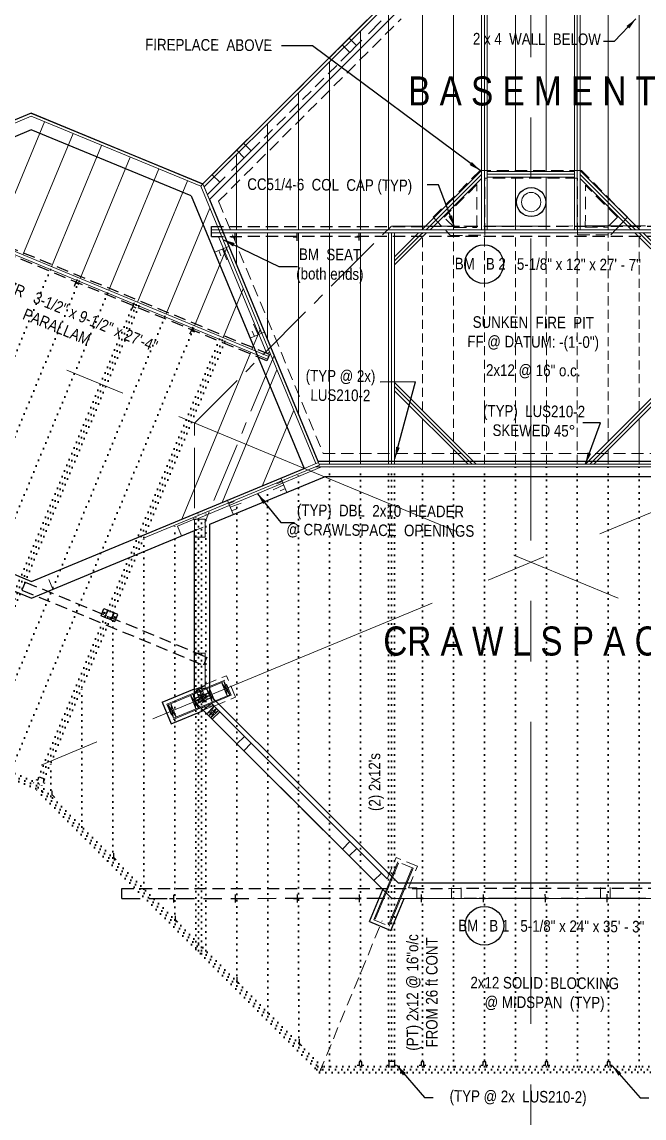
# Model space of a CAD drawing. Header units: inches. Extents: x 2775 to 35778, y 1675 to 10350.
# Drawn here: x 13106 to 13427, y 3369 to 3936 of the extents above; entities that cross this region are included whole.
import ezdxf

# ---------------------------------------------------------------- set-up
doc = ezdxf.new("R2010")
doc.units = ezdxf.units.IN
doc.header["$LTSCALE"] = 0.5
doc.header["$MEASUREMENT"] = 0
for name, pattern in [('CENTER', [2, 1.25, -0.25, 0.25, -0.25]), ('DOT2', [0.125, 0, -0.125]), ('HIDDEN', [0.375, 0.25, -0.125])]:
    doc.linetypes.add(name, pattern=pattern)
for name, color, linetype, lineweight in [('BEAMS TEXT', 3, 'CONTINUOUS', 20), ('FL JOISTS', 7, 'CONTINUOUS', 20), ('FLOOR BEAMS', 3, 'HIDDEN', 30), ('FOUNDATION', 7, 'CONTINUOUS', 30), ('FOUNDATION TEXT', 7, 'CONTINUOUS', 9), ('GRID', 1, 'CENTER', 20), ('INT WALLS', 4, 'HIDDEN', 9), ('LAYOUT', 6, 'CONTINUOUS', 9), ('PT LUMBER', 7, 'DOT2', 40), ('WALL FRAMING DETAIL', 7, 'CONTINUOUS', 20), ('WALLS', 4, 'HIDDEN', 9)]:
    doc.layers.add(name, color=color, linetype=linetype, lineweight=lineweight)
doc.layers.add('FL FRAMING STEEL', color=7, linetype='CONTINUOUS')
doc.layers.add('LLTEXT', color=7, linetype='CONTINUOUS')
doc.styles.add('ARCHENT', font='technical.ttf', dxfattribs={"height": 6})
doc.styles.add('ARCHENTLTD', font='technical.ttf', dxfattribs={"height": 6})
doc.dimstyles.new('ARCHENT', dxfattribs={"dimtxt": 6, "dimasz": 6, "dimexe": 9, "dimexo": 3, "dimgap": 1, "dimtad": 0, "dimtoh": 1, "dimdec": 3, "dimzin": 0, "dimdsep": 46, "dimlunit": 4, "dimtxsty": 'ARCHENTLTD', "dimcen": 6, "dimaunit": 1, "dimadec": 0, "dimazin": 0, "dimtfac": 1, "dimtdec": 3, "dimtofl": 0, "dimtmove": 0, "dimatfit": 3, "dimfxl": 1, "dimfrac": 2, "dimtolj": 1, "dimtzin": 0, "dimarcsym": 0})

msp = doc.modelspace()

# ---------------------------------------------------------------- linework, layer by layer
at = {"layer": 'BEAMS TEXT', "linetype": 'Continuous', "lineweight": 30, "ltscale": 75}
for centre in [(13344.3504, 3810.8927), (13344.5176, 3468.7398)]:
    msp.add_circle(centre, 10, dxfattribs=at)
at = {"layer": 'FL FRAMING STEEL', "color": 7, "lineweight": 30, "ltscale": 50}
for p, q in [((13215.6371, 3826.9922), (13215.639, 3824.9922)), ((13247.6371, 3827.0078), (13247.639, 3825.0078)), ((13279.6371, 3827.0367), (13279.639, 3825.0367)), ((13213.639, 3824.9902), (13215.639, 3824.9922)), ((13215.639, 3824.9922), (13215.641, 3822.9922)), ((13245.639, 3825.0059), (13247.639, 3825.0078)), ((13247.639, 3825.0078), (13247.641, 3823.0078)), ((13277.639, 3825.0348), (13279.639, 3825.0367)), ((13279.639, 3825.0367), (13279.641, 3823.0367)), ((13133.2835, 3801.1643), (13132.5181, 3799.3165)), ((13134.0489, 3803.0121), (13133.2835, 3801.1643)), ((13135.1313, 3800.3989), (13133.2835, 3801.1643)), ((13162.8072, 3788.9477), (13162.0417, 3787.1001)), ((13163.5728, 3790.7954), (13162.8072, 3788.9477)), ((13164.6549, 3788.1822), (13162.8072, 3788.9477)), ((13192.9964, 3776.458), (13192.2308, 3774.6104)), ((13193.762, 3778.3057), (13192.9964, 3776.458)), ((13194.8441, 3775.6924), (13192.9964, 3776.458)), ((13121.0957, 3538.5265), (13121.0946, 3536.5265)), ((13121.0946, 3536.5265), (13122.5081, 3535.1115)), ((13152.8082, 3506.1985), (13152.8071, 3504.1985)), ((13152.8071, 3504.1985), (13154.2206, 3502.7836)), ((13181.8062, 3482.8084), (13183.8062, 3482.8103)), ((13183.8043, 3484.8103), (13183.8062, 3482.8103)), ((13183.8062, 3482.8103), (13183.8082, 3480.8103)), ((13213.8062, 3482.824), (13215.8062, 3482.826)), ((13215.8043, 3484.826), (13215.8062, 3482.826)), ((13215.8062, 3482.826), (13215.8082, 3480.826)), ((13245.8062, 3482.8397), (13247.8062, 3482.8416)), ((13247.8043, 3484.8416), (13247.8062, 3482.8416)), ((13247.8062, 3482.8416), (13247.8082, 3480.8416)), ((13277.8062, 3482.8814), (13279.8062, 3482.8834)), ((13279.8043, 3484.8834), (13279.8062, 3482.8834)), ((13279.8062, 3482.8834), (13279.8082, 3480.8834)), ((13309.7988, 3482.9713), (13311.7988, 3482.9732)), ((13311.7968, 3484.9732), (13311.7988, 3482.9732)), ((13311.7988, 3482.9732), (13311.8007, 3480.9732)), ((13341.834, 3482.9776), (13343.834, 3482.9795)), ((13343.8321, 3484.9795), (13343.834, 3482.9795)), ((13343.834, 3482.9795), (13343.836, 3480.9795)), ((13373.834, 3482.9932), (13375.834, 3482.9952)), ((13375.8321, 3484.9952), (13375.834, 3482.9952)), ((13375.834, 3482.9952), (13375.836, 3480.9952)), ((13405.834, 3483.0089), (13407.834, 3483.0108)), ((13407.8321, 3485.0108), (13407.834, 3483.0108)), ((13407.834, 3483.0108), (13407.836, 3481.0108)), ((13184.794, 3473.9405), (13184.7894, 3471.9405)), ((13184.7894, 3471.9405), (13186.2004, 3470.5231)), ((13216.6172, 3442.0946), (13216.6126, 3440.0946)), ((13216.6126, 3440.0946), (13218.0237, 3438.6772)), ((13248.8179, 3410.083), (13248.8134, 3408.0831)), ((13248.8134, 3408.0831), (13250.2244, 3406.6656))]:
    msp.add_line(p, q, dxfattribs=at)
at = {"layer": 'FL FRAMING STEEL', "color": 5, "linetype": 'Continuous', "ltscale": 0.5}
for p, q in [((13146.4292, 3629.0396), (13147.9599, 3632.7351)), ((13148.3924, 3628.2264), (13146.4292, 3629.0396)), ((13147.9599, 3632.7351), (13149.9232, 3631.9219)), ((13148.3924, 3628.2264), (13149.9232, 3631.9219)), ((13151.626, 3626.887), (13148.3924, 3628.2264)), ((13149.9232, 3631.9219), (13153.1568, 3630.5825)), ((13153.1568, 3630.5825), (13151.626, 3626.887)), ((13155.12, 3629.7693), (13153.1568, 3630.5825)), ((13153.5893, 3626.0738), (13155.12, 3629.7693)), ((13151.626, 3626.887), (13153.5893, 3626.0738))]:
    msp.add_line(p, q, dxfattribs=at)
at = {"layer": 'FL FRAMING STEEL', "color": 5, "linetype": 'HIDDEN', "ltscale": 0.125}
for p, q in [((13148.6234, 3628.1307), (13150.1542, 3631.8263)), ((13152.9258, 3630.6782), (13151.3951, 3626.9827))]:
    msp.add_line(p, q, dxfattribs=at)
at = {"layer": 'FL FRAMING STEEL', "color": 7, "linetype": 'Continuous', "lineweight": 30, "ltscale": 0.5}
for p, q in [((13112.8139, 3544.3594), (13113.7371, 3543.9751)), ((13113.7371, 3543.9751), (13114.5007, 3545.8236)), ((13114.5007, 3545.8236), (13117.2734, 3544.6783)), ((13117.2734, 3544.6783), (13116.5099, 3542.8298)), ((13116.5099, 3542.8298), (13117.4341, 3542.448)), ((13279.7739, 3396.4226), (13278.7739, 3396.4226)), ((13279.7739, 3398.4226), (13279.7739, 3396.4226)), ((13281.2739, 3398.4226), (13279.7739, 3398.4226)), ((13281.2739, 3396.4226), (13281.2739, 3398.4226)), ((13282.2739, 3396.4226), (13281.2739, 3396.4226)), ((13295.1634, 3396.5476), (13294.1634, 3396.5476)), ((13295.1634, 3398.5476), (13295.1634, 3396.5476)), ((13298.1634, 3398.5476), (13295.1634, 3398.5476)), ((13298.1634, 3396.5476), (13298.1634, 3398.5476)), ((13299.1634, 3396.5503), (13298.1634, 3396.5476)), ((13311.7739, 3396.4226), (13310.7739, 3396.4226)), ((13311.7739, 3398.4226), (13311.7739, 3396.4226)), ((13313.2739, 3398.4226), (13311.7739, 3398.4226)), ((13313.2739, 3396.4226), (13313.2739, 3398.4226)), ((13314.2739, 3396.4226), (13313.2739, 3396.4226)), ((13343.7324, 3396.4226), (13342.7324, 3396.4226)), ((13343.7324, 3398.4226), (13343.7324, 3396.4226)), ((13345.2324, 3398.4226), (13343.7324, 3398.4226)), ((13345.2324, 3396.4226), (13345.2324, 3398.4226)), ((13346.2324, 3396.4226), (13345.2324, 3396.4226)), ((13375.8685, 3396.4226), (13374.8685, 3396.4226)), ((13375.8685, 3398.4226), (13375.8685, 3396.4226)), ((13377.3685, 3398.4226), (13375.8685, 3398.4226)), ((13377.3685, 3396.4226), (13377.3685, 3398.4226)), ((13378.3685, 3396.4226), (13377.3685, 3396.4226)), ((13407.9915, 3396.4304), (13406.9915, 3396.4304)), ((13407.9915, 3398.4304), (13407.9915, 3396.4304)), ((13409.4915, 3398.4304), (13407.9915, 3398.4304)), ((13409.4915, 3396.4304), (13409.4915, 3398.4304)), ((13410.4915, 3396.4304), (13409.4915, 3396.4304))]:
    msp.add_line(p, q, dxfattribs=at)
at = {"layer": 'FL FRAMING STEEL', "color": 5, "linetype": 'Continuous', "ltscale": 0.5}
for centre in [(13148.1198, 3630.508), (13153.4185, 3628.2731)]:
    msp.add_circle(centre, 0.375, dxfattribs=at)
at = {"layer": 'FL JOISTS', "ltscale": 50}
for p, q in [((12512.2186, 4059.4328), (13232.5183, 3761.7929)), ((12512.7899, 4060.8197), (13233.0911, 3763.1792)), ((13312.2376, 3828.5571), (13343.0132, 3859.3528)), ((13314.3582, 3828.5571), (13343.0134, 3857.231)), ((13316.4789, 3828.5571), (13343.0137, 3855.1092)), ((13346.0133, 3858.8295), (13391.0133, 3858.834)), ((13346.0134, 3857.3295), (13391.0134, 3857.334)), ((13346.0136, 3855.8295), (13391.0136, 3855.834)), ((13420.5477, 3828.5571), (13394.0129, 3855.1092)), ((13422.6684, 3828.5571), (13394.0131, 3857.231)), ((13424.789, 3828.5571), (13394.0133, 3859.3528)), ((13197.9401, 3851.1675), (13257.406, 3707.7333)), ((13199.0875, 3852.3167), (13202.4031, 3844.3193)), ((13203.5439, 3828.5571), (13533.69, 3828.5571)), ((13203.5439, 3827.0571), (13533.69, 3827.0571)), ((13208.6614, 3825.3072), (13207.301, 3824.6719)), ((13207.3257, 3824.6834), (13232.1874, 3764.6448)), ((13233.5479, 3765.2801), (13232.1874, 3764.6448)), ((13258.504, 3709.0016), (13259.3662, 3706.9219)), ((13193.9018, 3679.7937), (13194.4815, 3678.4102))]:
    msp.add_line(p, q, dxfattribs=at)
at = {"layer": 'FL JOISTS', "ltscale": 25}
for p, q in [((13199.7092, 3850.8172), (13297.1253, 3948.2033)), ((13117.1737, 3884.5089), (13091.2861, 3821.7755)), ((13110.3517, 3887.325), (13197.9386, 3851.1682)), ((13131.963, 3878.4036), (13106.0734, 3815.6651)), ((13146.7524, 3872.2984), (13120.8606, 3809.5548)), ((13161.5418, 3866.1932), (13135.6479, 3803.4444)), ((13176.3312, 3860.0879), (13150.4352, 3797.3341)), ((13191.1206, 3853.9827), (13165.2225, 3791.2237)), ((13202.6147, 3839.8921), (13180.0098, 3785.1133)), ((13211.2893, 3818.9687), (13194.797, 3779.003)), ((13219.9638, 3798.0454), (13209.5843, 3772.8926)), ((13228.6384, 3777.122), (13224.3716, 3766.7823)), ((13223.7994, 3765.3957), (13188.1637, 3679.0395)), ((13237.3129, 3756.1986), (13209.0429, 3687.6918)), ((13245.9875, 3735.2753), (13229.9221, 3696.3441)), ((13440.6178, 3482.9751), (13296.6177, 3482.9))]:
    msp.add_line(p, q, dxfattribs=at)
at = {"layer": 'FL JOISTS', "linetype": 'Continuous', "ltscale": 250}
for p, q in [((13295.0163, 3828.5571), (13295.0044, 3947.5825)), ((13312.5163, 3828.5571), (13312.5044, 3948.1919)), ((13328.5163, 3828.5571), (13328.5044, 3948.1935)), ((13343.0163, 3828.5571), (13343.0044, 3948.1949)), ((13344.5163, 3828.5571), (13344.5044, 3948.1951)), ((13346.0163, 3828.5571), (13346.0044, 3948.1952)), ((13360.5133, 3858.831), (13360.5044, 3948.1967)), ((13376.5133, 3858.8326), (13376.5044, 3948.195)), ((13391.0163, 3828.5571), (13391.0044, 3948.1965)), ((13392.5163, 3828.5571), (13392.5044, 3948.1966)), ((13394.0163, 3828.5571), (13394.0044, 3948.1968)), ((13424.5163, 3828.5571), (13424.5044, 3948.1998)), ((13280.5163, 3828.5571), (13280.506, 3931.5891)), ((13264.5163, 3828.5571), (13264.5076, 3915.5957)), ((13248.5163, 3828.5571), (13248.5092, 3899.6022)), ((13232.5163, 3828.5571), (13232.5108, 3883.6087)), ((13216.5163, 3828.5571), (13216.5124, 3867.6152)), ((13360.5163, 3828.5571), (13360.5136, 3855.831)), ((13376.5163, 3828.5571), (13376.5136, 3855.8326)), ((13216.5181, 3810.2732), (13216.5165, 3827.0571)), ((13232.522, 3771.6712), (13232.5165, 3827.0571)), ((13248.5259, 3733.0693), (13248.5165, 3827.0571)), ((13264.5284, 3707.4816), (13264.5165, 3827.0571)), ((13280.5284, 3707.4832), (13280.5165, 3827.0571)), ((13295.0284, 3707.4847), (13295.0165, 3827.0571)), ((13312.5284, 3707.4864), (13312.5261, 3730.9673)), ((13424.5284, 3707.4976), (13424.5261, 3731.0149)), ((13328.5284, 3707.488), (13328.5277, 3714.9762))]:
    msp.add_line(p, q, dxfattribs=at)
at = {"layer": 'FL JOISTS', "linetype": 'Continuous', "lineweight": 5, "ltscale": 250}
for p, q in [((13408.5163, 3828.5571), (13408.5044, 3948.1982)), ((13408.5284, 3707.496), (13408.5277, 3715.0061))]:
    msp.add_line(p, q, dxfattribs=at)
at = {"layer": 'FL JOISTS', "ltscale": 75}
for p, q in [((13110.3517, 3887.325), (13092.1299, 3879.7717)), ((13199.0875, 3852.3167), (13197.9386, 3851.1682)), ((13251.4381, 3705.2603), (13258.7917, 3708.3076)), ((13168.4336, 3669.2397), (13259.3662, 3706.9219)), ((13260.4008, 3705.9837), (13194.4815, 3678.4102))]:
    msp.add_line(p, q, dxfattribs=at)
at = {"layer": 'FL JOISTS', "color": 7, "lineweight": 20, "ltscale": 50}
for p, q in [((13296.5807, 3827.0571), (13296.5926, 3707.4848)), ((13298.0807, 3827.0571), (13298.0926, 3707.485))]:
    msp.add_line(p, q, dxfattribs=at)
at = {"layer": 'FL JOISTS', "color": 7, "linetype": 'Continuous', "lineweight": 9}
for p, q in [((13310.4109, 3827.0571), (13298.0819, 3814.7201)), ((13312.5315, 3827.0571), (13298.0821, 3812.5983)), ((13314.6522, 3827.0571), (13298.0823, 3810.4765)), ((13422.3292, 3827.0571), (13438.899, 3810.4765)), ((13424.4498, 3827.0571), (13438.8992, 3812.5983)), ((13426.5704, 3827.0571), (13438.8994, 3814.7201))]:
    msp.add_line(p, q, dxfattribs=at)
at = {"layer": 'FL JOISTS', "linetype": 'HIDDEN', "ltscale": 37.5}
for p, q in [((13312.5256, 3735.209), (13312.5165, 3827.0571)), ((13328.5272, 3719.2178), (13328.5165, 3827.0571)), ((13344.5284, 3707.4896), (13344.5165, 3827.0571)), ((13360.5284, 3707.4912), (13360.5165, 3827.0571)), ((13376.5284, 3707.4928), (13376.5165, 3827.0571)), ((13392.5284, 3707.4944), (13392.5165, 3827.0571)), ((13424.5256, 3735.2585), (13424.5165, 3827.0571))]:
    msp.add_line(p, q, dxfattribs=at)
at = {"layer": 'FL JOISTS', "linetype": 'HIDDEN', "lineweight": 5, "ltscale": 37.5}
msp.add_line((13408.5272, 3719.2497), (13408.5165, 3827.0571), dxfattribs=at)
at = {"layer": 'FL JOISTS', "color": 7, "linetype": 'Continuous', "lineweight": 20}
for p, q in [((13340.3089, 3707.4892), (13298.0884, 3749.6822)), ((13338.1871, 3707.489), (13298.0886, 3747.5614)), ((13396.7989, 3707.4948), (13439.0884, 3749.8119)), ((13398.9197, 3707.495), (13439.0886, 3747.6901)), ((13336.0653, 3707.4888), (13298.0888, 3745.4405)), ((13401.0406, 3707.4953), (13439.0888, 3745.5683))]:
    msp.add_line(p, q, dxfattribs=at)
at = {"layer": 'FL JOISTS', "color": 7, "lineweight": 20, "ltscale": 75}
for p, q in [((13259.1344, 3707.4811), (13477.7024, 3707.5029)), ((13257.0953, 3705.9809), (13480.2126, 3706.0032))]:
    msp.add_line(p, q, dxfattribs=at)
at = {"layer": 'FL JOISTS', "color": 7, "linetype": 'HIDDEN', "lineweight": 9, "ltscale": 50}
msp.add_line((13259.3236, 3392.9406), (13291.7284, 3471.3056), dxfattribs=at)
at = {"layer": 'FLOOR BEAMS', "ltscale": 50}
for p, q in [((13233.4754, 3764.1126), (12930.2322, 3889.4183)), ((13232.1341, 3760.8595), (12928.8855, 3886.1664)), ((13203.5426, 3830.3696), (13533.6887, 3830.5309)), ((13203.5451, 3825.2446), (13533.6912, 3825.4059)), ((13233.4754, 3764.1126), (13232.1341, 3760.8595)), ((13107.3096, 3646.4776), (13105.589, 3642.3195)), ((13107.3096, 3646.4776), (13201.0931, 3607.6601)), ((13105.5886, 3642.3197), (13199.3726, 3603.502)), ((13201.0971, 3607.6698), (13199.3726, 3603.502)), ((13157.2167, 3488.0065), (13580.2152, 3488.2132)), ((13157.2192, 3482.8815), (13157.2167, 3488.0065))]:
    msp.add_line(p, q, dxfattribs=at)
at = {"layer": 'FLOOR BEAMS', "ltscale": 75}
for p, q in [((13203.5451, 3825.2446), (13203.5426, 3830.3696)), ((13157.2192, 3482.8815), (13296.7172, 3482.9496))]:
    msp.add_line(p, q, dxfattribs=at)
at = {"layer": 'FLOOR BEAMS', "linetype": 'Continuous', "ltscale": 50}
msp.add_line((13235.8533, 3763.636), (13235.8533, 3763.636), dxfattribs=at)
at = {"layer": 'FLOOR BEAMS', "color": 4, "lineweight": 9, "ltscale": 50}
msp.add_line((13296.5283, 3709.0185), (13440.5283, 3709.0654), dxfattribs=at)
at = {"layer": 'FOUNDATION', "ltscale": 75}
for p, q in [((13291.8319, 3945.0325), (13199.0875, 3852.3167)), ((13110.35, 3888.9481), (13092.1287, 3881.395)), ((13199.0894, 3852.3154), (13110.35, 3888.9481)), ((13110.4248, 3880.259), (13092.2071, 3872.7074)), ((13192.9669, 3846.188), (13110.4248, 3880.259)), ((13258.5125, 3708.981), (13478.3237, 3709.003)), ((13110.4482, 3646.8344), (13251.4148, 3705.2506)), ((13202.698, 3676.4027), (13261.8556, 3700.9175)), ((13261.9702, 3700.9814), (13475.2951, 3701.0027)), ((13027.834, 3680.9259), (13110.4482, 3646.8344)), ((13021.7146, 3674.7968), (13110.4546, 3638.1773)), ((13110.4546, 3638.1773), (13194.6996, 3673.0882)), ((13202.7412, 3587.993), (13299.9275, 3490.9016)), ((13197.9974, 3581.4241), (13292.0352, 3487.478)), ((13299.9275, 3490.9016), (13437.3001, 3490.9687)), ((13303.0481, 3482.9031), (13434.0324, 3482.9671))]:
    msp.add_line(p, q, dxfattribs=at)
at = {"layer": 'FOUNDATION', "ltscale": 25}
for p, q in [((13202.4031, 3844.3193), (13299.8168, 3941.703)), ((13110.3511, 3888.9481), (13199.0875, 3852.3167))]:
    msp.add_line(p, q, dxfattribs=at)
at = {"layer": 'FOUNDATION', "ltscale": 50}
for p, q in [((13192.9681, 3846.188), (13251.4012, 3705.2449)), ((13202.4031, 3844.3193), (13258.504, 3709.0016)), ((13202.7412, 3587.993), (13202.698, 3676.4027)), ((13194.7405, 3589.2751), (13194.6996, 3673.0882)), ((13178.111, 3584.278), (13194.7397, 3591.1691)), ((13178.111, 3584.278), (13182.7092, 3573.1939)), ((13182.7092, 3573.1939), (13199.3378, 3580.085)), ((13285.1413, 3470.8525), (13292.0217, 3487.4856)), ((13296.2317, 3466.2697), (13303.1121, 3482.9028)), ((13285.1413, 3470.8525), (13296.2317, 3466.2697))]:
    msp.add_line(p, q, dxfattribs=at)
at = {"layer": 'FOUNDATION', "linetype": 'Continuous', "lineweight": 9, "ltscale": 1.5}
for p, q in [((13205.0402, 3817.0137), (13212.4303, 3820.0775)), ((13223.4231, 3772.6733), (13230.8132, 3775.7371))]:
    msp.add_line(p, q, dxfattribs=at)
at = {"layer": 'FOUNDATION', "lineweight": 9, "ltscale": 75}
for p, q in [((13207.2951, 3817.9996), (13208.4028, 3815.2116)), ((13209.1537, 3818.7381), (13211.3692, 3813.1621)), ((13211.0124, 3819.4766), (13212.1201, 3816.6886)), ((13225.7312, 3773.5322), (13224.5199, 3776.2768)), ((13227.5609, 3774.3398), (13225.1382, 3779.8289)), ((13229.3907, 3775.1474), (13228.1793, 3777.892)), ((13240.9132, 3696.6808), (13235.4634, 3694.1711)), ((13240.0767, 3698.4975), (13237.3517, 3697.2426)), ((13239.3852, 3700.2512), (13242.4311, 3692.8537)), ((13241.7498, 3694.8642), (13239.0249, 3693.6093)), ((13211.6548, 3688.9196), (13214.7007, 3681.5222)), ((13212.488, 3687.0982), (13215.304, 3688.1328)), ((13213.1777, 3685.2209), (13218.8097, 3687.29)), ((13213.8674, 3683.3436), (13216.6834, 3684.3782))]:
    msp.add_line(p, q, dxfattribs=at)
at = {"layer": 'GRID', "ltscale": 25}
msp.add_line((13199.0875, 3852.3167), (13296.5042, 3949.7034), dxfattribs=at)
at = {"layer": 'GRID', "ltscale": 50}
for p, q in [((13110.3511, 3888.9481), (13021.6668, 3852.1865)), ((13199.0875, 3852.3167), (13110.3511, 3888.9481)), ((13199.0875, 3852.3167), (13235.8533, 3763.636)), ((13194.6724, 3728.6714), (13296.4478, 3830.5529)), ((13296.4478, 3830.5529), (13440.4478, 3830.6233)), ((13235.8533, 3763.636), (13199.1384, 3674.9323)), ((13194.7428, 3584.6754), (13194.6724, 3728.6714)), ((13110.4546, 3638.1773), (13021.7151, 3674.7978)), ((13199.1384, 3674.9323), (13110.4546, 3638.1773)), ((13296.6177, 3482.9), (13194.7428, 3584.6754)), ((13296.6177, 3482.9), (13440.6178, 3482.9751))]:
    msp.add_line(p, q, dxfattribs=at)
at = {"layer": 'INT WALLS', "ltscale": 50}
for p, q in [((13340.67, 3829.8293), (13340.6838, 3852.0705)), ((13329.0835, 3829.7985), (13340.67, 3829.8293))]:
    msp.add_line(p, q, dxfattribs=at)
at = {"layer": 'INT WALLS', "linetype": 'Continuous'}
msp.add_line((13418.3756, 3835.1852), (13409.7618, 3826.0128), dxfattribs=at)
at = {"layer": 'LAYOUT', "color": 6, "linetype": 'CENTER', "lineweight": 5, "ltscale": 250}
for p, q in [((10876.8306, 4688.7524), (13368.5656, 3656.7467)), ((13368.6073, 2917.9659), (13368.4787, 4204.7234)), ((14472.2755, 4114.1577), (12862.1748, 3446.8403)), ((13875.5477, 3446.8403), (13368.5335, 3656.76))]:
    msp.add_line(p, q, dxfattribs=at)
at = {"layer": 'PT LUMBER', "ltscale": 50}
for p, q in [((13120.2885, 3808.1682), (13025.7103, 3578.9766)), ((13135.0757, 3802.0578), (13040.494, 3572.8575)), ((13149.863, 3795.9475), (13055.2777, 3566.7385)), ((13163.264, 3790.41), (13068.6748, 3561.1916)), ((13164.6503, 3789.8371), (13070.0614, 3560.6194)), ((13166.0366, 3789.2643), (13071.4479, 3560.0472)), ((13179.4376, 3783.7268), (13084.8451, 3554.5004)), ((13194.2249, 3777.6164), (13099.6287, 3548.3813)), ((13207.6258, 3772.0789), (13113.0323, 3542.8502)), ((13209.0121, 3771.5061), (13114.4189, 3542.278)), ((13210.3985, 3770.9332), (13115.4704, 3540.8938)), ((13248.5584, 3407.9359), (13248.5289, 3702.431)), ((13264.5596, 3395.8968), (13264.5286, 3705.9816)), ((13280.5596, 3395.8984), (13280.5286, 3705.9832)), ((13295.0596, 3395.8998), (13295.0286, 3705.9847)), ((13296.5596, 3395.9), (13296.5286, 3705.9848)), ((13298.0596, 3395.9001), (13298.0286, 3705.985)), ((13312.5596, 3395.9078), (13312.5286, 3705.9864)), ((13328.5596, 3395.9156), (13328.5286, 3705.988)), ((13344.5596, 3395.9234), (13344.5286, 3705.9896)), ((13360.5596, 3395.9312), (13360.5286, 3705.9912)), ((13376.5596, 3395.9391), (13376.5286, 3705.9928)), ((13392.5596, 3395.9469), (13392.5286, 3705.9944)), ((13408.5596, 3395.9547), (13408.5286, 3705.996)), ((13424.5596, 3395.9625), (13424.5286, 3705.9976)), ((13232.5568, 3423.9219), (13232.5296, 3695.8009)), ((13113.8801, 3542.4826), (12769.8736, 3684.8334)), ((13216.5552, 3439.9078), (13216.5302, 3689.1708)), ((13115.8054, 3538.4389), (12767.3607, 3682.6035)), ((13113.0309, 3541.2107), (12768.5165, 3683.9155)), ((13195.3712, 3457.3904), (13195.3488, 3681.9171)), ((13196.8714, 3455.8917), (13196.8487, 3682.5386)), ((13198.3715, 3454.393), (13198.3487, 3683.1602)), ((13200.5536, 3455.8938), (13200.5309, 3682.5407)), ((13184.552, 3471.8798), (13184.5316, 3675.9107)), ((13168.5504, 3487.8657), (13168.5322, 3669.4786)), ((13152.5488, 3503.8517), (13152.5361, 3630.7152)), ((13136.5472, 3519.8377), (13136.54, 3591.9517)), ((13120.5456, 3535.8236), (13120.5438, 3553.1882)), ((13260.0031, 3394.3821), (13110.2564, 3543.9825)), ((13259.3825, 3392.8818), (13112.1817, 3539.9388)), ((13260.6236, 3395.8824), (13113.8801, 3542.4826)), ((13258.5023, 3395.8814), (13478.8207, 3395.989)), ((13257.8817, 3394.3811), (13479.4427, 3394.4893)), ((13259.3825, 3392.8818), (13477.9435, 3392.9886))]:
    msp.add_line(p, q, dxfattribs=at)
at = {"layer": 'WALL FRAMING DETAIL', "ltscale": 50}
for p, q in [((13208.711, 3594.5352), (13211.5821, 3587.6069)), ((13212.9809, 3588.175), (13210.1008, 3595.0995)), ((13194.0023, 3588.428), (13196.8735, 3581.4996)), ((13194.7397, 3590.8985), (13200.2386, 3593.1773)), ((13194.8637, 3586.3493), (13201.7923, 3589.2206)), ((13200.9309, 3591.2992), (13203.802, 3584.371)), ((13202.3166, 3591.8735), (13205.1878, 3584.9453)), ((13181.0517, 3583.0611), (13183.9256, 3576.1335)), ((13182.4392, 3583.6311), (13185.3104, 3576.7027)), ((13192.6166, 3587.8537), (13195.4878, 3580.9253)), ((13195.438, 3584.9636), (13202.3665, 3587.8351)), ((13196.0122, 3583.5778), (13202.9407, 3586.4494)), ((13204.6463, 3582.5559), (13203.4976, 3583.7036)), ((13197.9973, 3581.4241), (13199.1461, 3580.2765))]:
    msp.add_line(p, q, dxfattribs=at)
at = {"layer": 'WALL FRAMING DETAIL', "lineweight": 9, "ltscale": 50}
for p, q in [((13208.711, 3594.5352), (13212.9678, 3588.1812)), ((13210.0967, 3595.1094), (13211.5821, 3587.6069)), ((13194.0023, 3588.428), (13195.4878, 3580.9253)), ((13194.7397, 3590.8985), (13200.2394, 3591.5539)), ((13200.2386, 3593.1773), (13194.7405, 3589.2751)), ((13195.438, 3584.9636), (13201.7923, 3589.2206)), ((13200.9309, 3591.2992), (13205.1877, 3584.9453)), ((13202.3166, 3591.8735), (13203.802, 3584.371)), ((13181.0535, 3583.0568), (13185.3104, 3576.7027)), ((13182.4392, 3583.6311), (13183.9247, 3576.1284)), ((13192.6166, 3587.8537), (13196.8735, 3581.4996)), ((13194.8637, 3586.3493), (13202.3665, 3587.8351)), ((13202.9407, 3586.4494), (13195.438, 3584.9636)), ((13202.3665, 3587.8351), (13196.0122, 3583.5778))]:
    msp.add_line(p, q, dxfattribs=at)
at = {"layer": 'WALL FRAMING DETAIL', "color": 7, "lineweight": 5, "ltscale": 50}
for p, q in [((13195.5207, 3590.4778), (13198.4076, 3591.6742)), ((13196.8846, 3587.1867), (13195.5207, 3590.4778)), ((13196.0468, 3589.2083), (13198.9337, 3590.4047)), ((13196.7889, 3587.4177), (13199.6758, 3588.6141)), ((13196.9642, 3591.076), (13198.328, 3587.7851)), ((13199.7715, 3588.3831), (13198.4076, 3591.6742))]:
    msp.add_line(p, q, dxfattribs=at)
at = {"layer": 'WALL FRAMING DETAIL', "color": 7, "linetype": 'Continuous', "lineweight": 5, "ltscale": 150}
for p, q in [((13198.7717, 3588.8036), (13197.2879, 3588.1919)), ((13197.4843, 3587.7154), (13197.2879, 3588.1919)), ((13197.4903, 3589.8065), (13199.6583, 3584.5478)), ((13198.5671, 3588.1784), (13200.0507, 3584.5797)), ((13198.9682, 3588.3271), (13198.7717, 3588.8036)), ((13197.8737, 3587.8926), (13199.3573, 3584.2939)), ((13198.7783, 3584.7144), (13198.9689, 3584.2521)), ((13200.3476, 3584.8435), (13198.9689, 3584.2521)), ((13200.0507, 3584.5797), (13199.3573, 3584.2939)), ((13200.157, 3585.3058), (13200.3476, 3584.8435)), ((13201.089, 3578.3328), (13206.0393, 3581.1647)), ((13204.9779, 3582.2246), (13202.1501, 3577.2725)), ((13202.1501, 3577.2725), (13207.1004, 3580.1044)), ((13206.0393, 3581.1647), (13203.2112, 3576.2123))]:
    msp.add_line(p, q, dxfattribs=at)
at = {"layer": 'WALL FRAMING DETAIL', "color": 7, "lineweight": 9, "ltscale": 50}
for p, q in [((13197.9973, 3581.4241), (13204.6463, 3582.5559)), ((13203.4976, 3583.7036), (13199.1461, 3580.2765))]:
    msp.add_line(p, q, dxfattribs=at)
at = {"layer": 'WALL FRAMING DETAIL', "color": 7, "ltscale": 50}
msp.add_line((13199.1461, 3580.2765), (13204.6463, 3582.5559), dxfattribs=at)
at = {"layer": 'WALL FRAMING DETAIL', "color": 7, "linetype": 'Continuous', "lineweight": 5, "ltscale": 50}
for p, q in [((13204.9782, 3582.2249), (13201.089, 3578.3328)), ((13206.0393, 3581.1647), (13202.1501, 3577.2725)), ((13207.1004, 3580.1044), (13203.2112, 3576.2123))]:
    msp.add_line(p, q, dxfattribs=at)
at = {"layer": 'WALL FRAMING DETAIL', "color": 7, "linetype": 'Continuous', "lineweight": 5, "ltscale": 150}
msp.add_circle((13197.4906, 3589.8058), 0.3125, dxfattribs=at)
at = {"layer": 'WALLS', "color": 4, "lineweight": 20, "ltscale": 75}
for p, q in [((13287.3106, 3940.5123), (13274.5811, 3927.786)), ((13291.1992, 3936.6226), (13278.4696, 3923.8964)), ((13271.0451, 3924.2509), (13220.1267, 3873.3459)), ((13216.5907, 3869.8109), (13203.8611, 3857.0846)), ((13220.4792, 3865.9212), (13207.7496, 3853.195))]:
    msp.add_line(p, q, dxfattribs=at)
at = {"layer": 'WALLS', "ltscale": 50}
for p, q in [((13207.1222, 3843.381), (13301.4732, 3937.7029)), ((13342.2819, 3859.3283), (13318.0946, 3835.1253)), ((13394.6994, 3859.3453), (13342.2819, 3859.3283)), ((13344.6675, 3825.8399), (13344.6859, 3855.3291)), ((13392.6859, 3855.3447), (13344.6859, 3855.3291)), ((13392.6676, 3825.9674), (13392.6859, 3855.3447)), ((13418.3856, 3835.175), (13394.6993, 3859.3454)), ((13340.6838, 3852.0705), (13323.7514, 3835.1271)), ((13396.6701, 3829.9781), (13396.6836, 3851.7074)), ((13413.2287, 3835.173), (13396.6836, 3851.7074)), ((13207.1222, 3843.381), (13261.1842, 3712.9813)), ((13318.0946, 3835.1253), (13326.9729, 3825.7172)), ((13329.0835, 3829.7985), (13323.7514, 3835.1271)), ((13413.2452, 3835.1565), (13408.0999, 3830.0084)), ((13396.6701, 3829.9781), (13408.0999, 3830.0084)), ((13326.9729, 3825.7172), (13344.6675, 3825.8399)), ((13392.6676, 3825.9674), (13409.7618, 3826.0128)), ((13261.1842, 3712.9813), (13475.6509, 3713.0027)), ((13200.2385, 3593.4481), (13211.3153, 3598.0384)), ((13213.6346, 3587.9054), (13210.3705, 3595.7532)), ((13215.9235, 3586.959), (13211.3153, 3598.0384)), ((13180.3983, 3583.3314), (13183.6553, 3575.4801)), ((13204.8379, 3582.3645), (13215.9235, 3586.959)), ((13294.2967, 3492.9861), (13298.88, 3504.0659)), ((13309.9742, 3499.4935), (13298.88, 3504.0659)), ((13307.6868, 3498.5434), (13299.8284, 3501.7822)), ((13305.3877, 3488.4045), (13309.9742, 3499.4935)), ((13305.3877, 3488.4045), (13309.5541, 3488.3911)), ((13287.4277, 3471.8012), (13295.2835, 3468.5551))]:
    msp.add_line(p, q, dxfattribs=at)
at = {"layer": 'WALLS', "color": 4, "ltscale": 75}
for p, q in [((13271.0448, 3924.2512), (13274.9334, 3920.3615)), ((13274.5809, 3927.7862), (13278.4694, 3923.8966)), ((13278.4696, 3923.8964), (13274.9336, 3920.3613)), ((13220.126, 3873.3466), (13224.0145, 3869.457)), ((13216.59, 3869.8116), (13220.4785, 3865.922)), ((13224.0152, 3869.4563), (13220.4792, 3865.9212)), ((13203.8603, 3857.0855), (13207.7488, 3853.1958)), ((13207.7496, 3853.195), (13201.368, 3846.815)), ((13185.9493, 3675.4157), (13194.6967, 3679.0406)), ((13188.075, 3670.343), (13194.6996, 3673.0882)), ((13121.5396, 3642.7716), (13119.4343, 3647.852))]:
    msp.add_line(p, q, dxfattribs=at)
at = {"layer": 'WALLS', "color": 4, "ltscale": 50}
for p, q in [((13224.0145, 3869.457), (13274.9334, 3920.3615)), ((13194.6967, 3679.0406), (13200.2257, 3679.0415)), ((13188.075, 3670.343), (13185.9493, 3675.4157)), ((13194.6722, 3669.6587), (13200.2012, 3669.6596)), ((13194.7306, 3609.6587), (13200.2306, 3609.6596)), ((13207.8077, 3579.3976), (13203.9186, 3575.5054)), ((13220.5419, 3566.6759), (13216.6514, 3562.7824)), ((13224.0791, 3563.1421), (13220.1883, 3559.2482)), ((13275.0157, 3512.2553), (13271.1196, 3508.3562)), ((13278.553, 3508.7215), (13274.6565, 3504.822)), ((13291.2871, 3495.9998), (13287.3893, 3492.099)), ((13309.5541, 3488.3751), (13309.5562, 3482.8905)), ((13327.5539, 3488.4151), (13327.556, 3482.9286)), ((13332.5539, 3488.4176), (13332.556, 3482.9305)), ((13404.5539, 3488.4527), (13404.556, 3482.9583)), ((13409.5539, 3488.4552), (13409.556, 3482.9552))]:
    msp.add_line(p, q, dxfattribs=at)
at = {"layer": 'WALLS', "color": 4, "linetype": 'HIDDEN', "ltscale": 25}
msp.add_line((13234.0194, 3768.0594), (13235.8533, 3763.636), dxfattribs=at)
at = {"layer": 'WALLS', "linetype": 'Continuous', "ltscale": 50}
for p, q in [((13200.2012, 3669.6596), (13200.1967, 3679.0415)), ((13200.2427, 3591.5553), (13200.2306, 3609.6596)), ((13180.3984, 3583.3316), (13210.3714, 3595.7527)), ((13181.0517, 3583.0611), (13210.1009, 3595.0994)), ((13183.9256, 3576.1335), (13212.9809, 3588.175)), ((13183.6551, 3575.4802), (13213.6342, 3587.9045)), ((13294.2988, 3492.991), (13203.4976, 3583.7036)), ((13287.4276, 3471.8015), (13299.8294, 3501.7824)), ((13288.0808, 3472.0724), (13300.1004, 3501.1293)), ((13295.0123, 3469.2081), (13307.034, 3498.2717)), ((13295.2833, 3468.555), (13307.6871, 3498.5426))]:
    msp.add_line(p, q, dxfattribs=at)
at = {"layer": 'WALLS', "color": 7, "linetype": 'Continuous', "lineweight": 30, "ltscale": 175}
msp.add_circle((13368.6782, 3842.9645, -2), 7.5, dxfattribs=at)
at = {"layer": 'WALLS', "color": 7, "linetype": 'Continuous', "lineweight": 9, "ltscale": 175}
msp.add_circle((13368.6782, 3842.9645, -2), 5, dxfattribs=at)

# ---------------------------------------------------------------- texts
at = {"layer": 'BEAMS TEXT', "linetype": 'Continuous', "lineweight": 9, "char_height": 6, "attachment_point": 5, "style": 'ARCHENTLTD'}
for s, insert, rotation in [('BM   B7R   3-1/2" x 9-1/2" x 27\'-4" \\PPARALLAM\\P\\P  ', (13121.6467, 3773.8463), 337.6375), ('BM   B 2   5-1/8" x 12" x 27\' - 7" \\P\\P  ', (13377.2367, 3800.81), 359.6375), ('BM   B 1   5-1/8" x 24" x 35\' - 3" \\P\\P  ', (13379.0185, 3458.5226), 359.6375)]:
    msp.add_mtext(s, dxfattribs=dict(at, insert=insert, rotation=rotation))
at = {"layer": 'FOUNDATION TEXT', "ltscale": 50, "char_height": 15, "attachment_point": 5, "style": 'ARCHENT'}
for s, insert in [('B A S E M E N T', (13369.1301, 3900.3256)), ('CR A W L S P A C E', (13371.5413, 3615.8797))]:
    msp.add_mtext(s, dxfattribs=dict(at, insert=insert))
at = {"layer": 'LLTEXT', "linetype": 'Continuous', "lineweight": 9, "char_height": 6, "attachment_point": 3, "style": 'ARCHENTLTD'}
for s, insert, rotation in [('2 x 4  WALL  BELOW\\P\\P  ', (13404.6902, 3930.1258), 359.730913), ("(2) 2x12's\\P\\P  ", (13284.6924, 3558.0262), 90.32)]:
    msp.add_mtext(s, dxfattribs=dict(at, insert=insert, rotation=rotation))
at = {"layer": 'LLTEXT', "color": 7, "linetype": 'Continuous', "lineweight": 9, "char_height": 6, "attachment_point": 5, "style": 'ARCHENTLTD'}
for s, insert, rotation in [('FIREPLACE  ABOVE\\P  ', (13202.0582, 3919.1927), 359.6375), ('SUNKEN  FIRE  PIT\\PFF @ DATUM: -(1\'-0")\\P  ', (13369.7198, 3769.8316), 359.6375), ('2x12 @ 16" o.c.\\P  ', (13369.7198, 3750.3702), 359.6375), ('(PT) 2x12 @ 16"o/c \\PFROM 26 ft CONT\\P\\P  ', (13322.3744, 3434.2399), 90), ('2x12 SOLID  BLOCKING\\P@ MIDSPAN  (TYP)\\P\\P  ', (13375.6007, 3423.2295), 359.6375)]:
    msp.add_mtext(s, dxfattribs=dict(at, insert=insert, rotation=rotation))
at = {"layer": 'LLTEXT', "color": 7, "ltscale": 1.5, "char_height": 6, "attachment_point": 5, "rotation": 359.489444, "style": 'ARCHENTLTD'}
for s, insert in [('CC51/4-6  COL  CAP (TYP)', (13264.6032, 3850.9923)), ('BM  SEAT\\P(both ends)', (13264.7189, 3809.9479)), ('(TYP @ 2x)\\PLUS210-2 ', (13270.1485, 3748.035)), ('\\P(TYP)  LUS210-2\\PSKEWED 45%%D ', (13370.1769, 3734.7879)), ('(TYP)  DBL  2x10  HEADER\\P@ CRAWLSPACE  OPENINGS ', (13290.7752, 3677.6865)), ('(TYP @ 2x  LUS210-2) ', (13361.9191, 3379.5346))]:
    msp.add_mtext(s, dxfattribs=dict(at, insert=insert))

# ---------------------------------------------------------------- leaders
at = {"layer": 'FL FRAMING STEEL', "color": 7, "lineweight": 9, "ltscale": 50}
for points in [[(13422.8262, 3937.7008, -44588.6592), (13411.5678, 3926.0112, -44588.6592), (13406.0227, 3925.9932, -44588.6592)], [(13342.2819, 3859.3283), (13255.7231, 3923.7935), (13239.6428, 3923.7935)], [(13329.0394, 3830.2445, -44588.6592), (13320.7786, 3851.9511, -44588.6592), (13315.0139, 3851.9511, -44588.6592)], [(13209.6716, 3823.4933, -44588.6592), (13238.3457, 3809.7061, -44588.6592), (13247.9805, 3809.7061, -44588.6592)], [(13298.3057, 3710.3875), (13308.887, 3750.0279), (13290.7294, 3749.9213)], [(13396.7263, 3707.5489), (13404.4859, 3728.726), (13395.3365, 3728.726)], [(13227.2166, 3692.1273, -44588.6592), (13239.2801, 3677.2828, -44588.6592), (13246.3605, 3677.2828, -44588.6592)], [(13299.2385, 3396.4879), (13313.6164, 3379.9553), (13318.0925, 3379.9553)], [(13410.5666, 3396.368), (13424.9445, 3379.8354), (13429.4206, 3379.8354)]]:
    msp.add_leader(points, dimstyle='ARCHENT', override={"dimgap": 1, "dimtad": 0}, dxfattribs=at)

doc.saveas('drawing.dxf')
